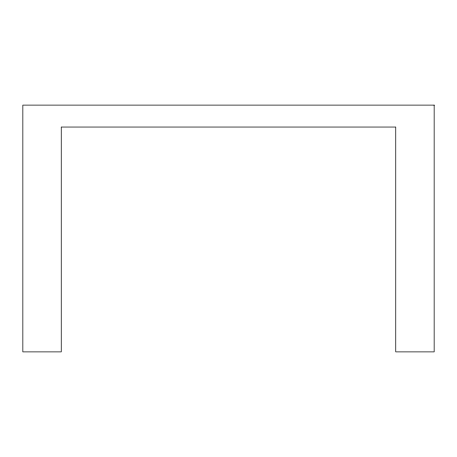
<?xml version="1.0" encoding="UTF-8"?>
<svg xmlns="http://www.w3.org/2000/svg" width="457" height="457" viewBox="0 0 457 457"><rect width="100%" height="100%" fill="white"/><g stroke="black" fill="none" stroke-linecap="round" stroke-linejoin="round"><path stroke-width="0.69" d="M434.15 105.11L22.85 105.11L22.85 351.89L61.238 351.89L61.238 127.046L395.762 127.046L395.762 351.89L434.15 351.89L434.15 105.11"/></g></svg>
